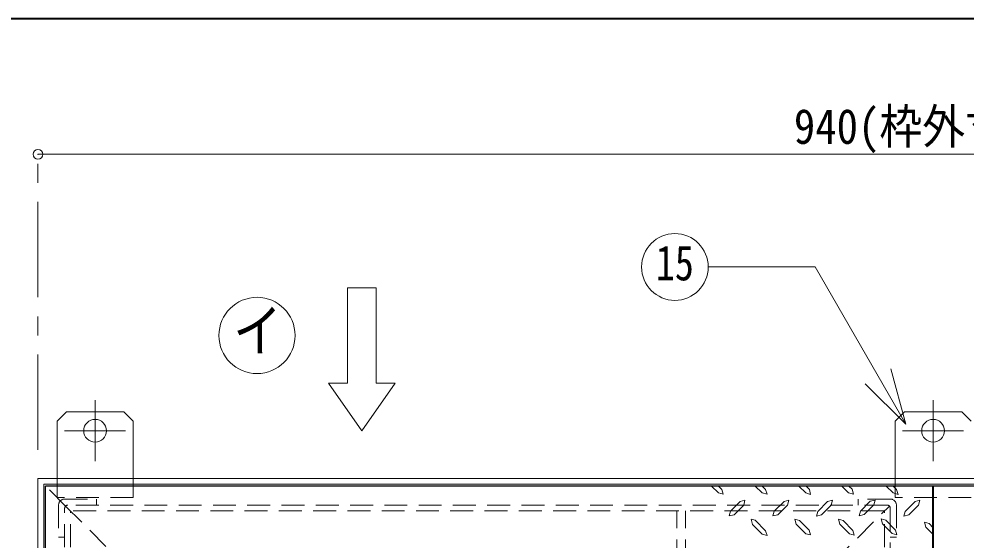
# Model space of a CAD drawing. Units: millimetres at full size, sheet at 1:10; details may follow other scales. Extents: x -2088 to 1962, y -1408 to 1402.
# Drawn here: x -1608.1 to -1110.8, y 1129 to 1402.3 of the extents above; entities that cross this region are included whole.
import ezdxf
from ezdxf.enums import TextEntityAlignment as Align

# ---------------------------------------------------------------- set-up
doc = ezdxf.new("R2010")
doc.units = ezdxf.units.MM
doc.header["$LTSCALE"] = 10
doc.header["$PDMODE"] = 32
doc.header["$PDSIZE"] = 5
doc.linetypes.add('CHAIN1', pattern=[8, 5, -1, 1, -1])
doc.linetypes.add('DASHED1', pattern=[1.8, 1.2, -0.6])
doc.layers.add('0-0_ﾚｲﾔ1', color=4, linetype='Continuous', lineweight=9)
doc.styles.add('ＭＳ ゴシック', font='')
doc.styles.get('ＭＳ ゴシック').set_extended_font_data('MS Gothic')

msp = doc.modelspace()

# ---------------------------------------------------------------- linework, layer by layer
at = {"layer": '0-0_ﾚｲﾔ1', "color": 1, "lineweight": 40}
for p, q in [((1961.89, 1402.3), (-2088.11, 1402.3)), ((-1128.11, 891.3), (-1128.11, 1157.3))]:
    msp.add_line(p, q, dxfattribs=at)
at = {"layer": '0-0_ﾚｲﾔ1', "linetype": 'CHAIN1'}
for p, q in [((-1598.11, 1176.3), (-1598.11, 1331.3)), ((-1568.11, 1202.3), (-1568.11, 1170.3)), ((-1128.11, 1202.3), (-1128.11, 1170.3)), ((-1584.11, 1186.3), (-1552.11, 1186.3)), ((-1144.11, 1186.3), (-1112.11, 1186.3))]:
    msp.add_line(p, q, dxfattribs=at)
at = {"layer": '0-0_ﾚｲﾔ1'}
for p, q in [((-658.11, 1331.3), (-1598.11, 1331.3)), ((-1583.11, 1196.3), (-1588.11, 1191.3)), ((-1583.11, 1196.3), (-1553.11, 1196.3)), ((-1548.11, 1191.3), (-1553.11, 1196.3)), ((-1143.11, 1196.3), (-1148.11, 1191.3)), ((-1143.11, 1196.3), (-1113.11, 1196.3)), ((-1108.11, 1191.3), (-1113.11, 1196.3)), ((-1588.11, 1191.3), (-1588.11, 1161.3)), ((-1548.11, 1191.3), (-1548.11, 1161.3)), ((-1148.11, 1191.3), (-1148.11, 1161.3)), ((-1244.5, 1157.3), (-1240.89, 1153.69)), ((-1240.81, 1157.3), (-1239.04, 1155.53)), ((-1239.04, 1155.53), (-1238.32, 1153.04)), ((-1221.52, 1157.3), (-1217.91, 1153.69)), ((-1217.83, 1157.3), (-1216.06, 1155.53)), ((-1216.06, 1155.53), (-1215.33, 1153.04)), ((-1198.62, 1157.3), (-1195, 1153.69)), ((-1194.84, 1157.3), (-1193.08, 1155.53)), ((-1193.08, 1155.53), (-1192.43, 1152.96)), ((-1175.98, 1157.3), (-1172.58, 1153.77)), ((-1170.01, 1153.12), (-1172.58, 1153.77)), ((-1172.34, 1157.3), (-1170.66, 1155.62)), ((-1170.66, 1155.62), (-1170.01, 1153.12)), ((-1152.74, 1157.3), (-1149.12, 1153.69)), ((-1149.04, 1157.3), (-1147.27, 1155.53)), ((-1147.27, 1155.53), (-1146.55, 1152.96)), ((-1238.32, 1153.04), (-1240.89, 1153.69)), ((-1215.33, 1153.04), (-1217.91, 1153.69)), ((-1192.43, 1152.96), (-1195, 1153.69)), ((-1146.55, 1152.96), (-1149.12, 1153.69)), ((-1234.54, 1144.12), (-1235.18, 1141.63)), ((-1232.61, 1142.28), (-1227.55, 1147.34)), ((-1211.56, 1144.12), (-1212.2, 1141.63)), ((-1209.63, 1142.28), (-1204.57, 1147.34)), ((-1188.66, 1144.04), (-1189.3, 1141.55)), ((-1186.73, 1142.2), (-1181.66, 1147.26)), ((-1166.24, 1144.2), (-1166.88, 1141.71)), ((-1164.31, 1142.36), (-1159.24, 1147.42)), ((-1142.77, 1144.04), (-1143.41, 1141.55)), ((-1140.84, 1142.2), (-1135.78, 1147.26)), ((-1232.61, 1142.28), (-1235.18, 1141.63)), ((-1221.48, 1139.37), (-1223.69, 1139.95)), ((-1222.98, 1137.09), (-1223.69, 1139.95)), ((-1221.48, 1139.37), (-1216.06, 1133.87)), ((-1221.12, 1139.01), (-1221.36, 1139.07)), ((-1209.63, 1142.28), (-1212.2, 1141.63)), ((-1200.07, 1137.37), (-1200.71, 1139.95)), ((-1198.22, 1139.3), (-1200.71, 1139.95)), ((-1198.22, 1139.3), (-1193.16, 1134.16)), ((-1186.73, 1142.2), (-1189.3, 1141.55)), ((-1177.16, 1137.29), (-1177.81, 1139.87)), ((-1175.32, 1139.22), (-1177.81, 1139.87)), ((-1175.32, 1139.22), (-1170.25, 1134.08)), ((-1164.31, 1142.36), (-1166.88, 1141.71)), ((-1154.74, 1137.45), (-1155.39, 1140.03)), ((-1152.9, 1139.38), (-1155.39, 1140.03)), ((-1152.9, 1139.38), (-1147.83, 1134.24)), ((-1140.84, 1142.2), (-1143.41, 1141.55)), ((-1222.98, 1137.09), (-1217.91, 1132.02)), ((-1216.06, 1133.87), (-1215.33, 1131.38)), ((-1200.07, 1137.37), (-1195, 1132.31)), ((-1193.16, 1134.16), (-1192.43, 1131.67)), ((-1177.16, 1137.29), (-1172.1, 1132.23)), ((-1170.25, 1134.08), (-1169.53, 1131.59)), ((-1154.74, 1137.45), (-1149.68, 1132.39)), ((-1147.83, 1134.24), (-1147.11, 1131.75)), ((-1130.16, 1137.7), (-1132.73, 1138.34)), ((-1132, 1135.77), (-1132.73, 1138.34)), ((-1132, 1135.77), (-1128.11, 1131.87)), ((-1130.16, 1137.7), (-1128.11, 1135.35)), ((-1215.33, 1131.38), (-1217.91, 1132.02)), ((-1192.43, 1131.67), (-1195, 1132.31)), ((-1169.53, 1131.59), (-1172.1, 1132.23)), ((-1147.11, 1131.75), (-1149.68, 1132.39))]:
    msp.add_line(p, q, dxfattribs=at)
at = {"layer": '0-0_ﾚｲﾔ1', "color": 7, "lineweight": 18}
for p, q in [((-1190.13, 1272.21), (-1246.2, 1272.21)), ((-1142.52, 1189.74), (-1190.13, 1272.21)), ((-1435.61, 1261.3), (-1420.61, 1261.3)), ((-1435.61, 1261.3), (-1435.61, 1211.3)), ((-1142.52, 1189.74), (-1150.28, 1218.72)), ((-1428.11, 1186.3), (-1445.61, 1211.3)), ((-1445.61, 1211.3), (-1435.61, 1211.3)), ((-1428.11, 1186.3), (-1410.61, 1211.3)), ((-1142.52, 1189.74), (-1163.73, 1210.95)), ((-1598.11, 1161.3), (-1598.11, 891.3)), ((-658.11, 1161.3), (-1598.11, 1161.3)), ((-661.11, 1158.3), (-1595.11, 1158.3)), ((-1595.11, 1158.3), (-1595.11, 891.3))]:
    msp.add_line(p, q, dxfattribs=at)
at = {"layer": '0-0_ﾚｲﾔ1', "linetype": 'DASHED1'}
for p, q in [((-1588.11, 1161.3), (-1588.11, 1151.3)), ((-1548.11, 1161.3), (-1548.11, 1151.3)), ((-1148.11, 1161.3), (-1148.11, 1151.3)), ((-1583.64, 1146.83), (-1594.11, 1157.3)), ((-1548.11, 1151.3), (-1588.11, 1151.3)), ((-1584.11, 1150.5), (-1567.31, 1150.5)), ((-1567.31, 1150.5), (-1567.31, 1147.3)), ((-1167.41, 1150.5), (-1167.41, 1147.3)), ((-1150.61, 1150.5), (-1167.41, 1150.5)), ((-1108.11, 1151.3), (-1148.11, 1151.3)), ((-1587.31, 1147.3), (-1587.31, 1130.5)), ((-1153.61, 1144.3), (-1581.11, 1144.3)), ((-1581.11, 891.3), (-1581.11, 1144.3)), ((-1262.61, 1117.3), (-1262.61, 1144.3)), ((-1258.11, 1117.3), (-1258.11, 1144.3)), ((-1153.61, 891.3), (-1153.61, 1144.3)), ((-1147.41, 1147.3), (-1147.41, 1130.5)), ((-1584.11, 1130.5), (-1587.31, 1130.5)), ((-1150.61, 1130.5), (-1147.41, 1130.5))]:
    msp.add_line(p, q, dxfattribs=at)
at = {"layer": '0-0_ﾚｲﾔ1', "color": 5, "lineweight": 25}
for p in [(-662.11, 1157.3), (-1594.11, 891.3)]:
    msp.add_line(p, (-1594.11, 1157.3), dxfattribs=at)
at = {"layer": '0-0_ﾚｲﾔ1', "color": 7, "linetype": 'DASHED1', "lineweight": 18}
for p, q in [((-1584.11, 891.3), (-1584.11, 1145.7)), ((-1583.64, 1146.83), (-1554.11, 1117.3)), ((-1152.21, 1147.3), (-1582.51, 1147.3)), ((-1180.61, 1117.3), (-1151.07, 1146.83)), ((-1150.61, 1145.7), (-1150.61, 891.3))]:
    msp.add_line(p, q, dxfattribs=at)
at = {"layer": '0-0_ﾚｲﾔ1', "color": 7, "lineweight": 18}
msp.add_lwpolyline([(-1420.61, 1261.3), (-1420.61, 1211.3), (-1410.61, 1211.3)], dxfattribs=at)
at = {"layer": '0-0_ﾚｲﾔ1'}
for points in [[(-1234.54, 1144.12), (-1229.4, 1149.27), (-1226.91, 1149.91), (-1227.55, 1147.34)], [(-1211.56, 1144.12), (-1206.41, 1149.27), (-1203.92, 1149.91), (-1204.57, 1147.34)], [(-1188.66, 1144.04), (-1183.51, 1149.19), (-1181.02, 1149.83), (-1181.66, 1147.26)], [(-1166.24, 1144.2), (-1161.09, 1149.35), (-1158.6, 1149.99), (-1159.24, 1147.42)], [(-1142.77, 1144.04), (-1137.63, 1149.19), (-1135.14, 1149.83), (-1135.78, 1147.26)]]:
    msp.add_lwpolyline(points, dxfattribs=at)
at = {"layer": '0-0_ﾚｲﾔ1', "color": 7, "lineweight": 18}
for centre, radius in [((-1263.7, 1272.21), 17.5), ((-1483.11, 1236.3), 20)]:
    msp.add_circle(centre, radius, dxfattribs=at)
at = {"layer": '0-0_ﾚｲﾔ1'}
for centre in [(-1568.11, 1186.3), (-1128.11, 1186.3)]:
    msp.add_circle(centre, 6, dxfattribs=at)
at = {"layer": '0-0_ﾚｲﾔ1', "linetype": 'DASHED1'}
for centre, start, end in [((-1584.11, 1147.3), 90, 180), ((-1150.61, 1147.3), 0, 90)]:
    msp.add_arc(centre, 3.2, start, end, dxfattribs=at)
at = {"layer": '0-0_ﾚｲﾔ1', "color": 7, "linetype": 'DASHED1', "lineweight": 18}
for centre, start, end in [((-1582.51, 1145.7), 90, 180), ((-1152.21, 1145.7), 0, 90)]:
    msp.add_arc(centre, 1.6, start, end, dxfattribs=at)
at = {"layer": '0-0_ﾚｲﾔ1', "color": 1}
msp.add_point((-1598.11, 1331.3), dxfattribs=at)

# ---------------------------------------------------------------- texts
at = {"layer": '0-0_ﾚｲﾔ1', "color": 7, "style": 'ＭＳ ゴシック'}
for s, height, width, p in [('940(枠外寸法)', 18.33, 0.9, (-1201.23, 1331.3)), ('15', 18.33, 0.8, (-1273.7, 1259.71)), ('イ', 21.99, 0.85, (-1495.61, 1221.3))]:
    msp.add_text(s, height=height, dxfattribs=dict(at, width=width)).set_placement(p, align=Align.BOTTOM_LEFT)

doc.saveas('drawing.dxf')
